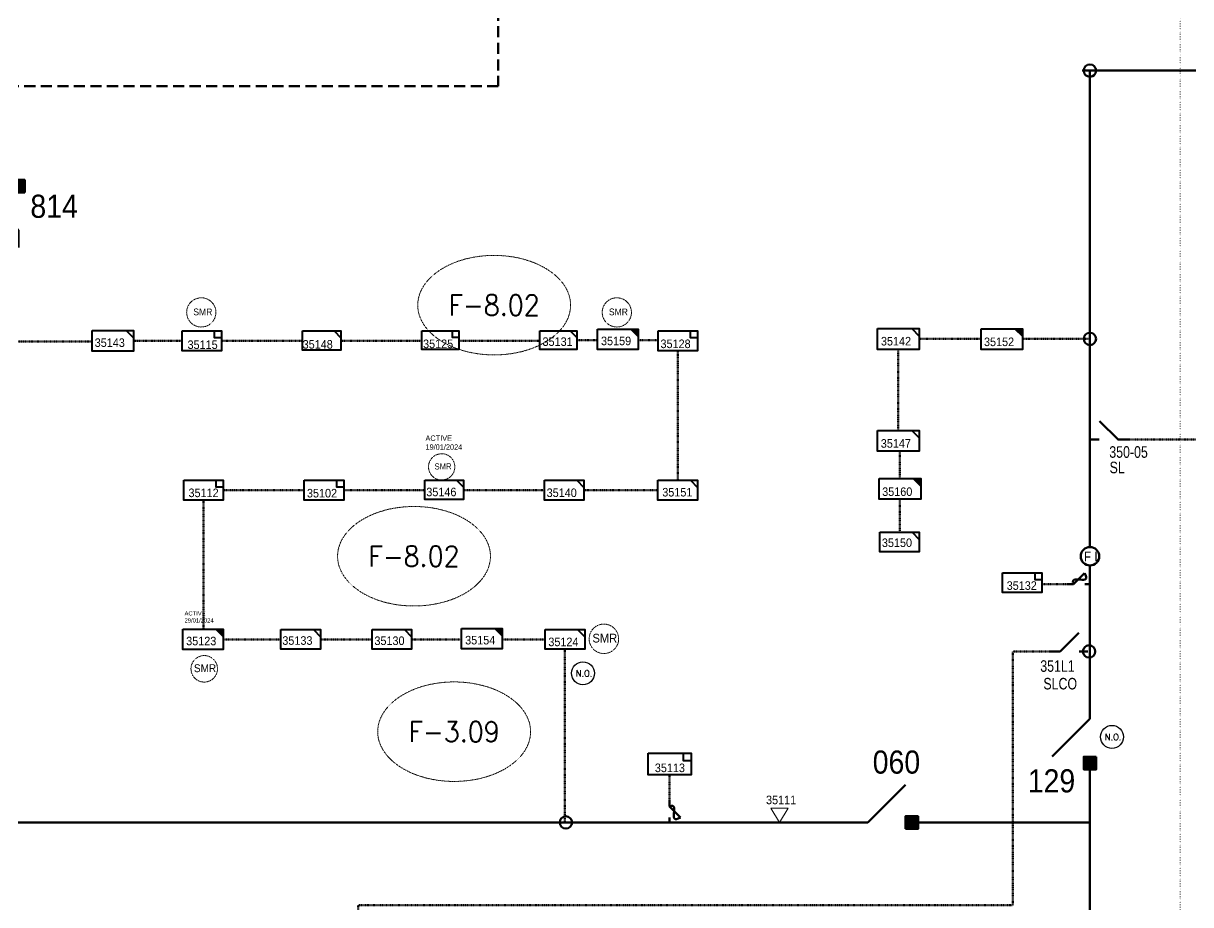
# Model space of a CAD drawing. Header units: metres. Extents: x 65984 to 144644, y -19036 to 23726.
# Drawn here: x 120316 to 120821, y 21816 to 22197 of the extents above; entities that cross this region are included whole.
import ezdxf
from ezdxf.enums import TextEntityAlignment as Align

# ---------------------------------------------------------------- set-up
doc = ezdxf.new("R2010")
doc.units = ezdxf.units.M
doc.header["$MEASUREMENT"] = 0
for name, pattern in [('DGN Style 1', [0.6, 0, -0.6]), ('DGN Style 3', [0.013877, 0, -0.013877]), ('HIDDEN2', [2381.25, 1587.5, -793.75])]:
    doc.linetypes.add(name, pattern=pattern)
doc.layers.get('0').update_dxf_attribs({"color": 95, "lineweight": 40})
for name, color, linetype, lineweight in [('ABS', 7, 'Continuous', 40), ('ABS NUMBER', 112, 'Continuous', 30), ('d_fco', 5, 'Continuous', 40), ('d_fco text', 95, 'Continuous', 40), ('d_grid line', 7, 'DGN Style 1', 0), ('d_tf', 1, 'Continuous', 40), ('d_tf no', 6, 'Continuous', 40), ('d_ug cable', 95, 'Continuous', 40), ('EARTH FAULT INDICATOR', 95, 'Continuous', 40), ('FDR  1  05', 172, 'Continuous', 40), ('fedr no', 95, 'Continuous', 40), ('O H MAIN FEEDER', 4, 'Continuous', 100), ('SW N O', 114, 'Continuous', 30)]:
    doc.layers.add(name, color=color, linetype=linetype, lineweight=lineweight)
doc.styles.add('NASKHF', font='naskhf.shx', dxfattribs={"height": 8})
doc.styles.add('Style-Andalus', font='andlso.ttf')
doc.styles.add('Style-Arial', font='arial.ttf')
doc.styles.add('Style-msdefault', font='msdefault.shx')
doc.styles.add('Style-STANDARD', font='STANDARD.shx')

# ---------------------------------------------------------------- blocks, each defined once
blk = doc.blocks.new('TF_8')
at = {"color": 0, "linetype": 'ByBlock', "lineweight": -2}
blk.add_line((6.3, 4.95), (9.9, 1.35), dxfattribs=at)
blk.add_3dface([(-10.1, 4.95), (9.9, 4.95), (9.9, -5.05), (-10.1, -5.05)], dxfattribs=at)
blk = doc.blocks.new('TF3')
at = {"color": 0, "linetype": 'ByBlock', "lineweight": -2}
for p, q in [((11.3, 9), (18.3, 9)), ((18.3, 9), (18.3, 2))]:
    blk.add_line(p, q, dxfattribs=at)
at = {"color": 0, "linetype": 'ByBlock', "lineweight": -2, "flags": 128}
blk.add_lwpolyline([(18.3, 2), (11.3, 2), (11.3, 9)], dxfattribs=at)
at = {"color": 0, "linetype": 'ByBlock', "lineweight": -2}
blk.add_3dface([(-21.7, 9), (18.3, 9), (18.3, -11), (-21.7, -11)], dxfattribs=at)
blk = doc.blocks.new('ABS2_1_1')
at = {"color": 0, "linetype": 'ByBlock', "lineweight": -2, "ltscale": 500}
for q in [(-29900, 43500), (0, 0)]:
    blk.add_line((0, 13600), q, dxfattribs=at)
at = {"color": 0, "linetype": 'ByBlock', "lineweight": -2, "ltscale": 500, "flags": 128}
for points in [[(5000, 43600), (-5000, 43600), (-5000, 53600), (5000, 53600)], [(3791, 49653), (3791, 49653), (3791, 49653)]]:
    blk.add_lwpolyline(points, close=True, dxfattribs=at)
at = {"color": 0, "linetype": 'ByBlock', "lineweight": -2, "ltscale": 500}
for points in [[(5000, 43600), (-5000, 43600), (5000, 53600), (-5000, 53600)], [(3791, 49653), (3791, 49653), (3791, 49653)]]:
    blk.add_solid(points, dxfattribs=at)
blk = doc.blocks.new('*U748')
at = {"layer": 'd_fco', "color": 5, "linetype": 'Continuous', "lineweight": 100}
blk.add_line((-4.6, 4.2), (-10.1, 4.2), dxfattribs=at)
at = {"layer": 'd_fco', "color": 5, "linetype": 'Continuous', "lineweight": 100, "extrusion": (0, 0, -1), "flags": 128}
blk.add_lwpolyline([(-13, 4.2), (-7.1, 4.2), (4.4, -7.3)], dxfattribs=at)
at = {"layer": 'd_fco', "color": 5, "linetype": 'Continuous', "lineweight": 100}
blk.add_open_spline([(-4.4, -7.3), (-13, 7.7), (11.6, -7.7), (7.1, 4.2)], degree=3, dxfattribs=at)
blk = doc.blocks.new('*U806')
at = {"layer": 'd_fco', "color": 231, "linetype": 'Continuous', "lineweight": 100}
blk.add_line((-4.6, 4.2), (-10.1, 4.2), dxfattribs=at)
at = {"layer": 'd_fco', "color": 231, "linetype": 'Continuous', "lineweight": 100, "flags": 128}
blk.add_lwpolyline([(13, 4.2), (7.1, 4.2), (-4.4, -7.3)], dxfattribs=at)
at = {"layer": 'd_fco', "color": 231, "linetype": 'Continuous', "lineweight": 100}
blk.add_open_spline([(-4.4, -7.3), (-13, 7.7), (11.6, -7.7), (7.1, 4.2)], degree=3, dxfattribs=at)
blk = doc.blocks.new('*U832')
at = {"layer": 'd_fco', "color": 231, "linetype": 'Continuous', "lineweight": 100}
blk.add_line((4.02, -4.23), (4.02, -8.1), dxfattribs=at)
at = {"layer": 'd_fco', "color": 231, "linetype": 'Continuous', "lineweight": 100, "extrusion": (0, 0, -1), "flags": 128}
blk.add_lwpolyline([(-4.01, 8.11), (-4.01, 3.95), (4.01, -4.09)], dxfattribs=at)
blk = doc.blocks.new('exist.us-1000kva')
at = {"color": 0, "linetype": 'ByBlock', "lineweight": -2, "flags": 128}
blk.add_lwpolyline([(40, 12.9), (32.8, 20), (40, 20)], close=True, dxfattribs=at)
at = {"color": 0, "linetype": 'ByBlock', "lineweight": -2, "extrusion": (0, 0, -1)}
blk.add_solid([(-40, 12.9), (-32.8, 20), (-40, 20)], dxfattribs=at)
at = {"color": 0, "linetype": 'ByBlock', "lineweight": -2, "xscale": 2, "yscale": 2}
blk.add_blockref('TF_8', (20.2, 10.1), dxfattribs=at)
blk = doc.blocks.new('*U906')
at = {"layer": 'EARTH FAULT INDICATOR', "color": 2, "linetype": 'Continuous', "lineweight": 100}
blk.add_circle((0.02, 0.13), 4, dxfattribs=at)
at = {"layer": 'EARTH FAULT INDICATOR', "color": 2, "lineweight": 140, "style": 'Style-Andalus', "width": 0.9}
blk.add_text('F I', height=4.234, dxfattribs=at).set_placement((-2.61, 2.11), align=Align.TOP_LEFT)
blk = doc.blocks.new('*U965')
at = {"layer": 'SW N O', "color": 3, "ltscale": 0.426762}
blk.add_circle((0, 0), 16.8, dxfattribs=at)
at = {"layer": 'SW N O', "color": 3, "style": 'Style-STANDARD'}
blk.add_text('N.O.', height=9.6, dxfattribs=at).set_placement((1.7, -0.2), align=Align.MIDDLE_CENTER)
blk = doc.blocks.new('TRA1_413')
at = {"layer": 'd_tf', "color": 5, "linetype": 'Continuous', "lineweight": 0, "ltscale": 0.000180056, "flags": 128}
blk.add_lwpolyline([(10.1, -17), (0.1, 0), (-9.9, -17)], close=True, dxfattribs=at)
blk = doc.blocks.new('TRA1_412')
at = {"layer": 'd_tf', "color": 5, "linetype": 'Continuous', "lineweight": 0, "ltscale": 0.000180056, "xscale": 1.000046566207833, "yscale": 1.000046566207833, "zscale": 1.000046566207833, "rotation": 180}
blk.add_blockref('TRA1_413', (0, 0), dxfattribs=at)

msp = doc.modelspace()

# ---------------------------------------------------------------- linework, layer by layer
at = {"layer": 'd_grid line', "color": 7, "linetype": 'DGN Style 1', "lineweight": 0, "flags": 128}
msp.add_lwpolyline([(120816.18, 21746.42), (120816.18, 22346.42), (121806.14, 22346.42), (121806.14, 21746.42)], close=True, dxfattribs=at)
at = {"layer": 'd_ug cable', "color": 214, "linetype": 'DGN Style 3', "lineweight": 100}
msp.add_line((120401.92, 22060.05), (120436.92, 22060.05), dxfattribs=at)
at = {"layer": 'd_ug cable', "color": 6, "linetype": 'DGN Style 3', "lineweight": 100}
for p, q in [((120453.5, 22060.05), (120488.5, 22060.05)), ((120504.5, 22060.05), (120539.5, 22060.05)), ((120555.5, 22060.32), (120564.38, 22060.32)), ((120581.86, 22060.32), (120590.5, 22060.32)), ((120599.03, 21999.78), (120599.03, 22055.78)), ((120394.1, 21935.25), (120394.1, 21991.25)), ((120402.63, 21995.52), (120437.63, 21995.52)), ((120454.7, 21995.52), (120489.7, 21995.52)), ((120506.43, 21995.52), (120541.43, 21995.52)), ((120558.5, 21995.52), (120590.5, 21995.52)), ((120427.6, 21930.98), (120402.63, 21930.98)), ((120466.97, 21930.98), (120444.64, 21930.98))]:
    msp.add_line(p, q, dxfattribs=at)
at = {"layer": 'd_ug cable', "color": 231, "linetype": 'DGN Style 3', "lineweight": 100}
msp.add_line((120767.85, 21954.93), (120756.39, 21954.93), dxfattribs=at)
at = {"layer": 'd_ug cable', "color": 5, "linetype": 'DGN Style 3', "lineweight": 100}
msp.add_line((120595.51, 21861.01), (120595.51, 21872.48), dxfattribs=at)
at = {"layer": 'd_ug cable', "color": 18, "linetype": 'HIDDEN2', "lineweight": 158, "ltscale": 0.003}
msp.add_lwpolyline([(120505.96, 22253.17), (120521.49, 22253.17), (120521.49, 22170.14), (119270.76, 22170.14), (119270.76, 22306.71), (119137.57, 22306.71), (119137.57, 22264.72)], dxfattribs=at)
at = {"layer": 'd_ug cable', "color": 6, "linetype": 'DGN Style 3', "lineweight": 100, "flags": 128}
for points in [[(120346.16, 22059.7), (120305.48, 22059.7)], [(120363.92, 22060.05), (120384.85, 22060.05)], [(120505.65, 21930.98), (120484.04, 21930.98)], [(120541.75, 21930.98), (120523.15, 21930.98)]]:
    msp.add_lwpolyline(points, dxfattribs=at)
at = {"layer": 'd_ug cable', "color": 231, "linetype": 'DGN Style 3', "lineweight": 100, "flags": 128}
for points in [[(120694.34, 22056.34), (120694.34, 22021.34)], [(120730.08, 22060.89), (120703.34, 22060.89)], [(120777.15, 22060.89), (120747.98, 22060.89)], [(120859.36, 22017.34), (120790.44, 22017.34)], [(120695.06, 22000.33), (120695.06, 22012.32)], [(120695.06, 21977.32), (120695.06, 21991.58)], [(120452.88, 21763.49), (120460.89, 21763.49), (120460.89, 21816.13), (120743.82, 21816.13), (120743.82, 21925.79), (120760.08, 21925.79)]]:
    msp.add_lwpolyline(points, dxfattribs=at)
at = {"layer": 'd_ug cable', "color": 5, "linetype": 'DGN Style 3', "lineweight": 100, "flags": 128}
msp.add_lwpolyline([(120550.24, 21851.84), (120550.24, 21926.72)], dxfattribs=at)
at = {"layer": 'd_ug cable', "color": 2, "linetype": 'DGN Style 3', "lineweight": 13}
for centre, radius in [((120393.16, 22072.35), 6.32), ((120572.71, 22072.35), 6.32), ((120497.03, 22005.58), 5.69), ((120567.12, 21931.26), 6.37), ((120394.43, 21918.28), 5.73)]:
    msp.add_circle(centre, radius, dxfattribs=at)
at = {"layer": 'fedr no', "color": 82, "linetype": 'DGN Style 3', "lineweight": 13, "true_color": 0x1dc70e}
for centre in [(120519.71, 22075.48), (120485.08, 21966.95), (120502.42, 21891.12)]:
    msp.add_ellipse(centre, major_axis=(33.02, 0), ratio=0.651175, dxfattribs=at)
at = {"layer": 'O H MAIN FEEDER', "color": 231, "lineweight": 211, "ltscale": 30}
for p, q in [((120773.72, 22176.84), (120777.15, 22176.84)), ((120777.15, 22176.84), (120851.61, 22176.84))]:
    msp.add_line(p, q, dxfattribs=at)
at = {"layer": 'O H MAIN FEEDER', "color": 231, "lineweight": 211, "ltscale": 0.488306}
for p, q in [((120777.15, 21970.95), (120777.15, 22176.84)), ((120777.15, 21902.44), (120777.15, 21962.95))]:
    msp.add_line(p, q, dxfattribs=at)
at = {"layer": 'O H MAIN FEEDER', "color": 5, "lineweight": 211, "ltscale": 0.488306}
msp.add_line((120777.15, 21805.28), (120777.15, 21876.59), dxfattribs=at)
at = {"layer": 'O H MAIN FEEDER', "color": 5, "lineweight": 211, "ltscale": 30}
for p, q in [((120678.35, 21851.84), (119907.89, 21851.84)), ((120777.15, 21851.84), (120701.71, 21851.84))]:
    msp.add_line(p, q, dxfattribs=at)
at = {"layer": 'O H MAIN FEEDER', "color": 231, "lineweight": 211, "ltscale": 0.488306}
for centre in [(120777.15, 22176.84), (120777.15, 22060.89), (120776.75, 21925.8)]:
    msp.add_circle(centre, 2.66, dxfattribs=at)
at = {"layer": 'O H MAIN FEEDER', "color": 5, "lineweight": 211, "ltscale": 0.488306}
msp.add_circle((120550.7, 21851.91), 2.66, dxfattribs=at)

# ---------------------------------------------------------------- block references
at = {"layer": 'ABS', "color": 7, "linetype": 'Continuous', "lineweight": 211, "ltscale": 0.812883, "xscale": 0.0005446322480400586, "zscale": 0.000360672857092237}
for p, yscale, rotation in [((120314.19, 22100.44), 0.0005446322480400586, 359.9999928008099), ((120777.15, 21904.03), -0.000544632248040059, 7.199190062823137e-06), ((120673.69, 21851.84), 0.0005446322480400586, 269.9999928008099)]:
    msp.add_blockref('ABS2_1_1', p, dxfattribs=dict(at, yscale=yscale, rotation=rotation))
at = {"layer": 'd_fco', "color": 231, "linetype": 'Continuous', "lineweight": 100, "rotation": 270}
msp.add_blockref('*U832', (120785.36, 22021.36), dxfattribs=at)
at = {"layer": 'd_fco', "color": 231, "linetype": 'Continuous', "lineweight": 100, "xscale": 0.4138460207038576, "yscale": 0.4138460207038576, "zscale": 0.4138460207038576, "rotation": 179.9640835135764}
msp.add_blockref('*U806', (120772.96, 21956.67), dxfattribs=at)
at = {"layer": 'd_fco', "color": 231, "linetype": 'Continuous', "lineweight": 100, "extrusion": (0, 0, -1), "rotation": 270.0000000000001}
msp.add_blockref('*U832', (-120768.19, 21929.8), dxfattribs=at)
at = {"layer": 'd_fco', "color": 5, "linetype": 'Continuous', "lineweight": 100, "xscale": 0.4138460207038576, "yscale": 0.4138460207038576, "zscale": 0.4138460207038576, "rotation": 89.96408351357634}
msp.add_blockref('*U748', (120597.25, 21855.91), dxfattribs=at)
at = {"layer": 'd_tf', "color": 5, "linetype": 'Continuous', "lineweight": 0, "ltscale": 0.000180056, "xscale": 0.37, "yscale": 0.37, "zscale": 0.37, "rotation": 359.9999999999999}
msp.add_blockref('TRA1_412', (120643.02, 21851.84), dxfattribs=at)
at = {"layer": 'd_tf no', "color": 6, "linetype": 'Continuous', "lineweight": 40, "xscale": 0.8290731725846918, "yscale": 0.8290731725846918, "zscale": 0.4267622666565712, "rotation": 359.9999999999999}
msp.add_blockref('TF_8', (120445.29, 22060.21), dxfattribs=at)
at = {"layer": 'd_tf no', "color": 121, "linetype": 'Continuous', "lineweight": 40, "xscale": 0.8364540426468791, "yscale": 0.8364540426468791, "zscale": 0.4182270213234395, "rotation": 359.9999999999999}
msp.add_blockref('TF_8', (120498.15, 21995.64), dxfattribs=at)
at = {"layer": 'EARTH FAULT INDICATOR', "color": 2, "linetype": 'Continuous', "lineweight": 100}
msp.add_blockref('*U906', (120777.13, 21966.81), dxfattribs=at)
at = {"layer": 'FDR  1  05', "color": 6, "linetype": 'Continuous', "lineweight": 40, "rotation": 359.9999999999999}
for name, p, xscale, yscale, zscale in [('TF_8', (120355.08, 22060.1), 0.8933402178515163, 0.8933402178515163, 0.4267622666565712), ('TF3', (120497.18, 22060.72), 0.4, 0.4, 0.1300771388769227), ('TF_8', (120547.58, 22060.36), 0.8, 0.8, 0.4267622666565712), ('TF3', (120599.76, 22060.48), 0.4266530155163069, 0.4266530155163069, 0.1300771388769227), ('TF3', (120394.82, 21995.94), 0.4266530155163069, 0.4266530155163069, 0.1300771388769227), ('TF3', (120446.89, 21995.94), 0.4266530155163069, 0.4266530155163069, 0.1300771388769227), ('TF_8', (120550.05, 21995.56), 0.8535245333131425, 0.8535245333131425, 0.4267622666565712), ('TF_8', (120599.12, 21995.56), 0.8535245333131425, 0.8535245333131425, 0.4267622666565712), ('TF_8', (120436.21, 21931.03), 0.8521163750920386, 0.8521163750920386, 0.4066434595240023), ('TF_8', (120475.59, 21931.03), 0.8535245333131425, 0.8535245333131425, 0.4267622666565712), ('exist.us-1000kva', (120505.65, 21926.99), 0.4375046734824514, 0.4375046734824514, 0.4267622666565712)]:
    msp.add_blockref(name, p, dxfattribs=dict(at, xscale=xscale, yscale=yscale, zscale=zscale))
at = {"layer": 'FDR  1  05', "color": 2, "linetype": 'Continuous', "lineweight": 40, "rotation": 359.9999999999999}
for name, p, xscale, yscale, zscale in [('TF3', (120394.11, 22060.48), 0.4266530155163069, 0.4266530155163069, 0.1300771388769227), ('exist.us-1000kva', (120564.36, 22056.32), 0.4375046734824514, 0.4375046734824514, 0.4267622666565712)]:
    msp.add_blockref(name, p, dxfattribs=dict(at, xscale=xscale, yscale=yscale, zscale=zscale))
at = {"layer": 'FDR  1  05', "color": 231, "linetype": 'Continuous', "lineweight": 40, "zscale": 0.4267622666565712, "rotation": 359.9999999999999}
for name, p, xscale, yscale in [('TF_8', (120694.47, 22060.89), 0.9002850062164495, 0.9002850062164495), ('exist.us-1000kva', (120730.08, 22056.34), 0.4473497461054407, 0.4473497461054407), ('TF_8', (120694.45, 22016.88), 0.9023051288325377, 0.9023051288325377), ('exist.us-1000kva', (120686.11, 21991.58), 0.4473497461054407, 0.4473497461054407), ('TF_8', (120694.93, 21973.1), 0.8535245333131425, 0.8535245333131425)]:
    msp.add_blockref(name, p, dxfattribs=dict(at, xscale=xscale, yscale=yscale))
at = {"layer": 'FDR  1  05', "color": 231, "linetype": 'Continuous', "lineweight": 40, "xscale": 0.4266530155163069, "yscale": 0.4266530155163069, "zscale": 0.1300771388769227}
msp.add_blockref('TF3', (120748.58, 21955.91), dxfattribs=at)
at = {"layer": 'FDR  1  05', "color": 131, "linetype": 'Continuous', "lineweight": 40, "xscale": 0.4375046734824514, "yscale": 0.4375046734824514, "zscale": 0.4267622666565712, "rotation": 359.9999999999999}
msp.add_blockref('exist.us-1000kva', (120385.13, 21926.61), dxfattribs=at)
at = {"layer": 'FDR  1  05', "color": 51, "linetype": 'Continuous', "lineweight": 40, "xscale": 0.8535245333131425, "yscale": 0.8535245333131425, "zscale": 0.4267622666565712, "rotation": 359.9999999999999}
msp.add_blockref('TF_8', (120550.37, 21931.03), dxfattribs=at)
at = {"layer": 'FDR  1  05', "color": 5, "linetype": 'Continuous', "lineweight": 40, "xscale": 0.4657076935865453, "yscale": 0.4657076935865453, "zscale": 0.1300771388769227, "rotation": 359.9999999999999}
msp.add_blockref('TF3', (120596.3, 21877.6), dxfattribs=at)
at = {"layer": 'SW N O', "color": 3, "xscale": 0.2950694635422144, "yscale": 0.2950694635422144, "zscale": 0.2950694635422144}
for p in [(120558.07, 21916.38), (120786.66, 21888.87)]:
    msp.add_blockref('*U965', p, dxfattribs=at)

# ---------------------------------------------------------------- texts
at = {"layer": 'ABS NUMBER', "color": 7, "lineweight": 140, "style": 'Style-Arial', "width": 0.88}
for s, p in [('814', (120339.82, 22123.23)), ('060', (120703.78, 21882.98))]:
    msp.add_text(s, height=10, rotation=360, dxfattribs=at).set_placement(p, align=Align.TOP_RIGHT)
at = {"layer": 'ABS NUMBER', "color": 7, "lineweight": 140, "insert": (120770.78, 21874.87), "char_height": 10, "attachment_point": 3, "style": 'NASKHF'}
msp.add_mtext('\\fArial|b0|i0|c178178|p39;\\H1x;\\W0.88;129\\P', dxfattribs=at)
at = {"layer": 'd_fco text', "color": 231, "linetype": 'Continuous', "lineweight": 80, "style": 'Style-msdefault', "width": 0.8}
for s, p in [('350-05', (120802.15, 22014.5)), ('SL', (120792.16, 22007.83)), ('351L1', (120770.55, 21921.99)), ('SLCO', (120771.58, 21914.37))]:
    msp.add_text(s, height=5, dxfattribs=at).set_placement(p, align=Align.TOP_RIGHT)
at = {"layer": 'd_tf no', "color": 6, "linetype": 'Continuous', "lineweight": 40, "style": 'Style-msdefault', "width": 0.945946}
for s, p in [('35131', (120540.61, 22061.56)), ('35143', (120347.11, 22061.12)), ('35148', (120436.96, 22060.39)), ('35125', (120488.99, 22060.61)), ('35128', (120591.58, 22060.62)), ('35112', (120387.64, 21996.2)), ('35102', (120438.82, 21996.06)), ('35140', (120542.39, 21996.25)), ('35151', (120592.35, 21996.48)), ('35133', (120428.17, 21932.37)), ('35130', (120467.97, 21932.28)), ('35154', (120507.17, 21932.53))]:
    msp.add_text(s, height=3.7, dxfattribs=at).set_placement(p, align=Align.TOP_LEFT)
at = {"layer": 'd_tf no', "color": 2, "linetype": 'Continuous', "lineweight": 40, "style": 'Style-msdefault', "width": 0.945946}
for s, p in [('35159', (120565.87, 22061.87)), ('35115', (120387.23, 22060.24))]:
    msp.add_text(s, height=3.7, dxfattribs=at).set_placement(p, align=Align.TOP_LEFT)
at = {"layer": 'd_tf no', "color": 231, "linetype": 'Continuous', "lineweight": 40, "style": 'Style-msdefault', "width": 0.945946}
for s, p in [('35142', (120686.83, 22061.75)), ('35152', (120731.35, 22061.48)), ('35147', (120686.77, 22017.56)), ('35160', (120687.37, 21996.71)), ('35150', (120687.25, 21974.64)), ('35132', (120741.16, 21956.13))]:
    msp.add_text(s, height=3.7, dxfattribs=at).set_placement(p, align=Align.TOP_LEFT)
at = {"layer": 'd_tf no', "color": 121, "linetype": 'Continuous', "lineweight": 40, "style": 'Style-msdefault', "width": 0.945946}
msp.add_text('35146', height=3.7, dxfattribs=at).set_placement((120490.39, 21996.58), align=Align.TOP_LEFT)
at = {"layer": 'd_tf no', "color": 131, "linetype": 'Continuous', "lineweight": 40, "style": 'Style-msdefault', "width": 0.945946}
msp.add_text('35123', height=3.7, dxfattribs=at).set_placement((120386.64, 21932.16), align=Align.TOP_LEFT)
at = {"layer": 'd_tf no', "color": 51, "linetype": 'Continuous', "lineweight": 40, "style": 'Style-msdefault', "width": 0.945946}
msp.add_text('35124', height=3.7, dxfattribs=at).set_placement((120543.12, 21931.78), align=Align.TOP_LEFT)
at = {"layer": 'd_tf no', "color": 5, "linetype": 'Continuous', "lineweight": 40, "style": 'Style-msdefault', "width": 0.945946}
for s, p in [('35113', (120589.13, 21877.34)), ('35111', (120637.18, 21863.47))]:
    msp.add_text(s, height=3.7, dxfattribs=at).set_placement(p, align=Align.TOP_LEFT)
at = {"layer": 'd_tf no', "color": 1, "linetype": 'Continuous', "lineweight": 40, "attachment_point": 1, "style": 'NASKHF'}
for s, insert, char_height in [('\\Fmsdefault;\\H1x;\\W0.945946;SMR\\P', (120389.72, 22074.03), 2.9302), ('\\Fmsdefault;\\H1x;\\W0.945946;SMR\\P', (120569.27, 22074.03), 2.9302), ('\\Fmsdefault;\\H1x;\\W0.945946;SMR\\P', (120493.93, 22007.09), 2.6372), ('\\Fmsdefault;\\H1x;\\W0.945946;SMR^I', (120562.19, 21933.45), 3.7873), ('\\Fmsdefault;\\H1x;\\W0.945946;SMR^I', (120390, 21920.26), 3.4086)]:
    msp.add_mtext(s, dxfattribs=dict(at, insert=insert, char_height=char_height))
at = {"layer": 'd_tf no', "color": 121, "linetype": 'Continuous', "lineweight": 40, "insert": (120490.03, 22019.15), "char_height": 2.3097, "attachment_point": 1, "style": 'NASKHF'}
msp.add_mtext('\\Fmsdefault;\\H1x;\\W0.945946;ACTIVE\\P19/01/2024', dxfattribs=at)
at = {"layer": 'd_tf no', "color": 131, "linetype": 'Continuous', "lineweight": 40, "insert": (120385.93, 21943.18), "char_height": 1.8291, "attachment_point": 1, "style": 'NASKHF'}
msp.add_mtext('\\Fmsdefault;\\H1x;\\W0.945946;ACTIVE\\P29/01/2024', dxfattribs=at)
at = {"layer": 'fedr no', "color": 6, "linetype": 'Continuous', "lineweight": 40, "char_height": 8.852, "attachment_point": 5, "style": 'Style-STANDARD'}
for s, insert in [('F-8.02\\P', (120519.71, 22075.48)), ('F-8.02\\P', (120485.08, 21966.95)), ('F-3.09', (120502.42, 21891.12))]:
    msp.add_mtext(s, dxfattribs=dict(at, insert=insert))

doc.saveas('drawing.dxf')
